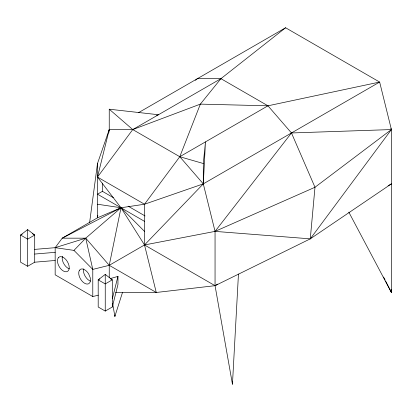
<?xml version="1.0" encoding="UTF-8"?>
<svg xmlns="http://www.w3.org/2000/svg" width="412" height="412" viewBox="0 0 412 412"><rect width="100%" height="100%" fill="white"/><g stroke="black" fill="none" stroke-linecap="round" stroke-linejoin="round"><path stroke-width="0.62" d="M98.272 295.188L92.782 296.547L55.162 274.825L55.162 247.674L73.975 250.388L92.782 269.397L109.242 265.323L144.514 244.96L203.296 183.87L205.475 141.888L203.296 163.507L203.296 183.87L215.054 231.384L215.054 285.686L232.45 384.242L238.46 274.031M122.472 292.556L114.886 316.37L114.958 315.087M115.597 292.474L156.272 292.474L215.054 285.686L310.282 238.852L314.984 187.264L291.469 132.963L267.954 105.812L220.93 78.666L197.42 78.666L195.458 80.33M89.62 222.547L97.49 163.507L109.242 129.569L109.242 109.206L158.445 114.737L156.601 115.293M97.824 215.27L97.49 217.809L62.217 238.172L55.162 247.674L85.732 238.172L120.999 207.761L144.514 204.234L203.296 183.87L379.643 82.06L391.4 129.569L391.4 292.474L348.815 212.154M108.82 132.746L109.242 129.569L132.757 129.569L200.356 104.118L267.954 105.812L379.643 82.06L285.593 27.759L138.633 112.6M109.242 129.569L97.49 177.083L120.999 207.761L109.242 265.323L109.242 277.662M112.301 298.854L117.956 276.385L110.406 278.563M112.301 306.997L112.301 279.846L105.245 274.418L98.195 279.846L98.195 306.997L105.245 311.07L112.301 306.997L117.956 284.527L117.956 276.385M144.514 231.384L120.999 207.761L62.217 238.172L85.732 238.172L109.242 265.323L156.272 292.474L144.514 244.96L144.514 204.234L179.781 156.72L200.356 104.118L220.93 78.666L285.593 27.759M97.49 204.234L120.999 207.761L144.514 244.96L215.054 231.384L310.282 238.852L391.4 129.569L390.89 128.389M73.975 250.388L85.732 238.172L92.782 269.397L92.782 296.547M34.706 262.202L34.706 235.051L27.656 229.618L20.6 235.051L20.6 262.202L27.656 266.276L34.706 262.202L55.182 260.482M310.282 238.852L391.4 183.87L388.094 185.781M220.93 78.666L132.757 129.569L97.49 177.083L144.514 204.234M22.227 234.109L20.6 235.051L27.656 239.125L34.706 235.051L32.538 233.795M113.362 197.652L102.423 191.338L97.49 194.191L144.514 221.337M267.954 105.812L179.781 156.72L132.757 129.569L109.242 109.206M99.822 278.909L98.195 279.846L105.245 283.919L112.301 279.846L110.674 278.909M217.788 284.105L215.054 285.686L144.514 244.96M120.999 207.761L97.49 217.809L97.49 163.507M197.42 78.666L198.672 78.388M34.67 249.394L55.728 247.627M34.706 254.055L55.182 252.34M203.296 163.507L179.781 156.72L203.296 183.87M128.127 206.175L145.076 215.96M383.587 277.049L385.035 279.908M385.611 281.051L391.4 292.474L391.204 289.27M391.106 291.227L391.4 292.474M112.656 303.732L114.886 316.37M232.28 381.677L232.45 384.242M105.245 274.418L105.245 311.07M102.423 183.103L102.423 191.338M27.656 229.618L27.656 266.276M69.407 268.876A8.312 4.8 60 0 1 62.413 256.295M90.491 281.097A8.312 4.8 60 0 1 86.515 278.121L85.269 276.364A8.312 4.8 60 0 1 83.59 268.892M79.434 270.267L78.888 271.606A8.312 4.8 60 0 0 80.567 279.079L81.813 280.835A8.312 4.8 60 0 0 88.312 283.883A8.312 4.8 60 0 0 90.238 277.791L88.647 273.877L87.401 272.121A8.312 4.8 60 0 0 79.434 270.267M58.334 257.752L57.711 259.009A8.312 4.8 60 0 0 59.637 267.326A8.312 4.8 60 0 0 66.136 271.786L67.383 271.467A8.312 4.8 60 0 0 69.061 265.931L68.516 263.958A8.312 4.8 60 0 0 60.549 256.614L59.302 256.939L58.334 257.752M291.469 132.963L215.054 231.384L314.984 187.264L391.4 129.569L291.469 132.963"/></g></svg>
